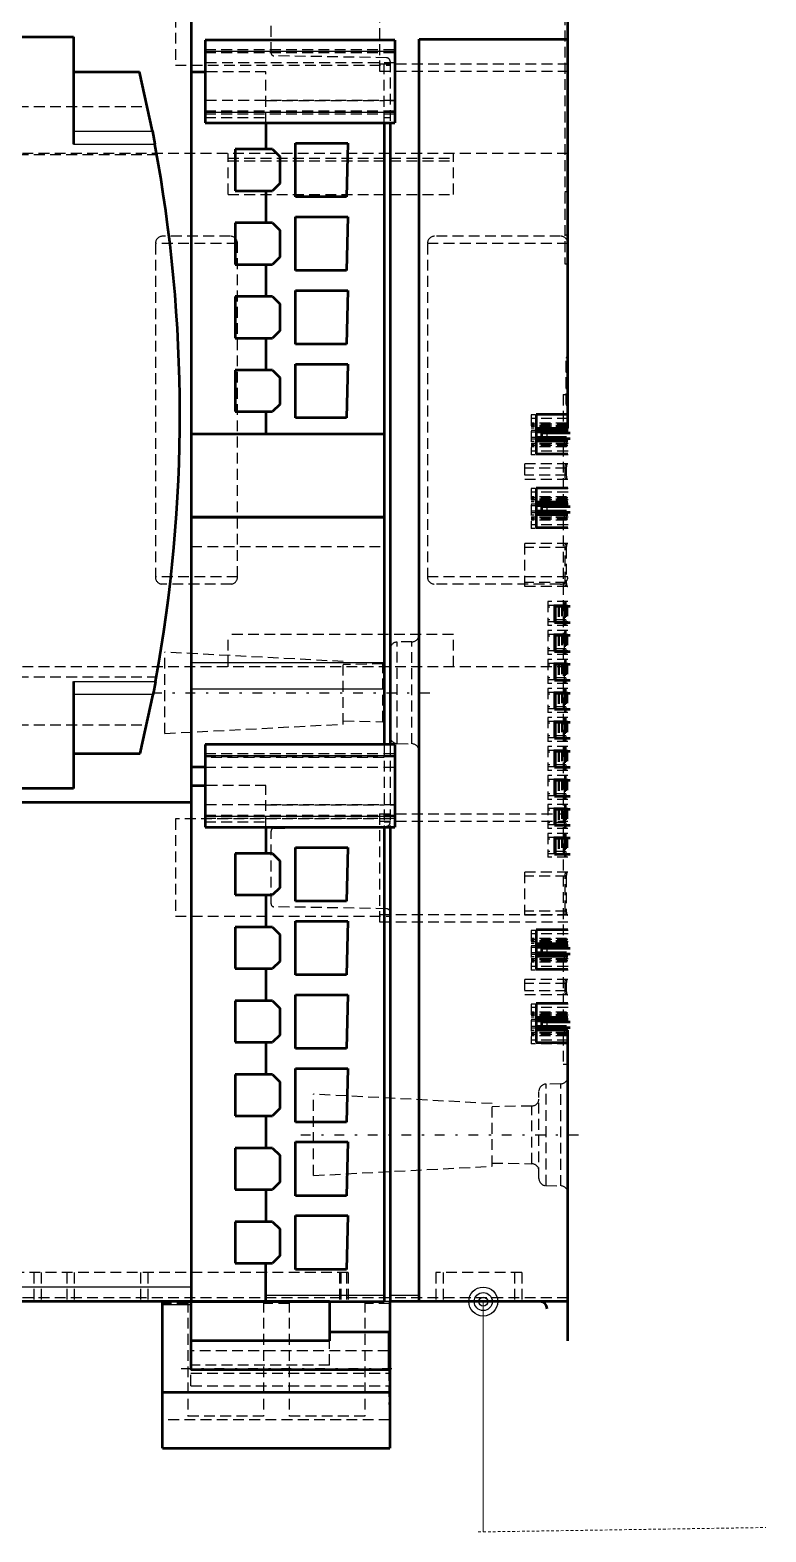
# Model space of a CAD drawing. Extents: x -891 to 6596, y -1 to 298.
# Drawn here: x 1450.4 to 1484.4, y 64.5 to 134 of the extents above; entities that cross this region are included whole.
import ezdxf

# ---------------------------------------------------------------- set-up
doc = ezdxf.new("R2010")
doc.units = 0
doc.header["$MEASUREMENT"] = 0
for name, pattern in [('Center', [1.5, 0.45, -0.5, 0.05, -0.5]), ('DASHED', [0.75, 0.5, -0.25]), ('HIDDEN2', [0.1875, 0.125, -0.0625])]:
    doc.linetypes.add(name, pattern=pattern)
for name, color, linetype, lineweight in [('AM_0', 7, 'Continuous', 50), ('AM_4', 3, 'Continuous', 25), ('AM_7', 7, 'Center', 25), ('AM_9', 6, 'DASHED', 25)]:
    doc.layers.add(name, color=color, linetype=linetype, lineweight=lineweight)
doc.layers.add('RED_2.5mm^2', color=1, linetype='Continuous')
doc.layers.add('SYMS', color=7, linetype='Continuous')

# ---------------------------------------------------------------- blocks, each defined once
blk = doc.blocks.new('WDDOT')
for radius in [0.72, 0.449, 0.223]:
    blk.add_circle((0, 0), radius)

msp = doc.modelspace()

# ---------------------------------------------------------------- linework, layer by layer
at = {"layer": 'AM_0'}
for p, q in [((1475.264, 115.597), (1475.264, 159.497)), ((1457.828, 157.686), (1457.828, 75.206)), ((1410.153, 133.724), (1452.383, 133.724)), ((1452.383, 133.724), (1452.383, 128.76)), ((1467.257, 133.564), (1458.472, 133.564)), ((1458.472, 133.564), (1458.472, 129.741)), ((1467.257, 133.564), (1467.257, 129.741)), ((1468.377, 75.205), (1468.377, 133.624)), ((1468.377, 133.624), (1475.264, 133.624)), ((1452.383, 132.099), (1455.435, 132.099)), ((1456.033, 129.353), (1455.435, 132.099)), ((1457.828, 132.108), (1458.472, 132.108)), ((1456.033, 129.353), (1456.146, 128.76)), ((1458.472, 129.741), (1467.257, 129.741)), ((1461.289, 129.741), (1461.289, 128.52)), ((1466.754, 129.741), (1466.754, 111.513)), ((1467.036, 129.741), (1467.036, 100.978)), ((1462.657, 126.314), (1462.657, 128.802)), ((1462.657, 128.802), (1465.084, 128.802)), ((1465.084, 128.802), (1465.011, 126.314)), ((1461.597, 128.52), (1459.86, 128.52)), ((1459.86, 128.52), (1459.86, 126.602)), ((1461.597, 128.52), (1461.932, 128.185)), ((1461.932, 128.185), (1461.932, 126.938)), ((1459.86, 126.602), (1461.597, 126.602)), ((1461.289, 126.602), (1461.289, 125.114)), ((1461.932, 126.938), (1461.597, 126.602)), ((1465.011, 126.314), (1462.657, 126.314)), ((1461.597, 125.114), (1459.86, 125.114)), ((1459.86, 125.114), (1459.86, 123.196)), ((1461.597, 125.114), (1461.932, 124.778)), ((1462.657, 122.907), (1462.657, 125.395)), ((1462.657, 125.395), (1465.084, 125.395)), ((1465.084, 125.395), (1465.011, 122.907)), ((1461.932, 124.778), (1461.932, 123.531)), ((1459.86, 123.196), (1461.597, 123.196)), ((1461.289, 123.196), (1461.289, 121.707)), ((1461.932, 123.531), (1461.597, 123.196)), ((1465.011, 122.907), (1462.657, 122.907)), ((1461.597, 121.707), (1459.86, 121.707)), ((1459.86, 121.707), (1459.86, 119.789)), ((1461.597, 121.707), (1461.932, 121.372)), ((1462.657, 119.5), (1462.657, 121.988)), ((1462.657, 121.988), (1465.084, 121.988)), ((1465.084, 121.988), (1465.011, 119.5)), ((1461.932, 121.372), (1461.932, 120.124)), ((1459.86, 119.789), (1461.597, 119.789)), ((1461.289, 119.789), (1461.289, 118.3)), ((1461.932, 120.124), (1461.597, 119.789)), ((1465.011, 119.5), (1462.657, 119.5)), ((1461.597, 118.3), (1459.86, 118.3)), ((1459.86, 118.3), (1459.86, 116.382)), ((1461.597, 118.3), (1461.932, 117.965)), ((1462.657, 116.094), (1462.657, 118.582)), ((1462.657, 118.582), (1465.084, 118.582)), ((1465.084, 118.582), (1465.011, 116.094)), ((1461.932, 117.965), (1461.932, 116.717)), ((1459.86, 116.382), (1461.597, 116.382)), ((1461.289, 116.382), (1461.289, 115.363)), ((1461.932, 116.717), (1461.597, 116.382)), ((1465.011, 116.094), (1462.657, 116.094)), ((1473.789, 116.256), (1473.789, 114.435)), ((1475.264, 116.256), (1473.789, 116.256)), ((1457.828, 115.363), (1466.754, 115.363)), ((1475.264, 115.597), (1473.789, 115.597)), ((1475.271, 115.507), (1473.789, 115.507)), ((1475.205, 115.43), (1473.789, 115.43)), ((1474.035, 115.407), (1475.363, 115.407)), ((1474.035, 115.407), (1474.035, 115.139)), ((1475.18, 115.507), (1475.138, 115.597)), ((1475.205, 115.507), (1475.205, 115.43)), ((1475.205, 115.182), (1473.789, 115.182)), ((1475.271, 115.104), (1473.789, 115.104)), ((1475.264, 115.014), (1473.789, 115.014)), ((1474.035, 115.139), (1475.363, 115.139)), ((1475.138, 115.014), (1475.18, 115.104)), ((1475.205, 115.182), (1475.205, 115.104)), ((1473.789, 114.435), (1475.264, 114.435)), ((1473.789, 112.848), (1473.789, 111.029)), ((1475.264, 112.848), (1473.789, 112.848)), ((1475.264, 112.191), (1473.789, 112.191)), ((1475.271, 112.1), (1473.789, 112.1)), ((1475.205, 112.023), (1473.789, 112.023)), ((1474.035, 112), (1475.363, 112)), ((1474.035, 112), (1474.035, 111.732)), ((1475.18, 112.1), (1475.138, 112.191)), ((1475.205, 112.1), (1475.205, 112.023)), ((1457.828, 111.513), (1466.754, 111.513)), ((1457.828, 111.5), (1466.754, 111.5)), ((1466.754, 111.5), (1466.754, 100.978)), ((1475.205, 111.775), (1473.789, 111.775)), ((1475.271, 111.698), (1473.789, 111.698)), ((1475.264, 111.607), (1473.789, 111.607)), ((1474.035, 111.732), (1475.363, 111.732)), ((1475.138, 111.607), (1475.18, 111.698)), ((1475.205, 111.775), (1475.205, 111.698)), ((1473.789, 111.029), (1475.264, 111.029)), ((1474.645, 107.383), (1474.645, 106.632)), ((1474.645, 107.383), (1475.363, 107.383)), ((1474.645, 106.632), (1475.363, 106.632)), ((1474.645, 106.042), (1474.645, 105.291)), ((1474.645, 106.042), (1475.363, 106.042)), ((1474.645, 105.291), (1475.363, 105.291)), ((1474.645, 104.701), (1474.645, 103.95)), ((1474.645, 104.701), (1475.363, 104.701)), ((1452.383, 103.896), (1452.383, 98.94)), ((1456.174, 103.896), (1456.062, 103.304)), ((1474.645, 103.95), (1475.363, 103.95)), ((1455.47, 100.557), (1456.062, 103.304)), ((1474.645, 103.359), (1474.645, 102.608)), ((1474.645, 103.359), (1475.363, 103.359)), ((1474.645, 102.608), (1475.363, 102.608)), ((1474.645, 102.018), (1474.645, 101.267)), ((1474.645, 102.018), (1475.363, 102.018)), ((1467.257, 100.978), (1458.472, 100.978)), ((1458.472, 100.978), (1458.472, 97.155)), ((1467.257, 100.978), (1467.257, 97.155)), ((1474.645, 101.267), (1475.363, 101.267)), ((1452.383, 100.557), (1455.47, 100.557)), ((1474.645, 100.677), (1474.645, 99.926)), ((1474.645, 100.677), (1475.363, 100.677)), ((1458.472, 99.938), (1457.828, 99.938)), ((1474.645, 99.926), (1475.363, 99.926)), ((1452.383, 98.94), (1410.153, 98.94)), ((1457.828, 99.087), (1458.472, 99.087)), ((1474.645, 99.336), (1474.645, 98.585)), ((1474.645, 99.336), (1475.363, 99.336)), ((1409.476, 98.309), (1457.828, 98.309)), ((1474.645, 98.585), (1475.363, 98.585)), ((1474.645, 97.994), (1474.645, 97.243)), ((1474.645, 97.994), (1475.363, 97.994)), ((1458.472, 97.155), (1467.257, 97.155)), ((1461.289, 97.155), (1461.289, 95.935)), ((1466.754, 97.155), (1466.754, 75.206)), ((1467.036, 97.155), (1467.036, 75.205)), ((1474.645, 97.243), (1475.363, 97.243)), ((1474.645, 96.656), (1474.645, 95.905)), ((1474.645, 96.656), (1475.363, 96.656)), ((1461.597, 95.935), (1459.86, 95.935)), ((1459.86, 95.935), (1459.86, 94.017)), ((1461.597, 95.935), (1461.932, 95.599)), ((1462.657, 93.728), (1462.657, 96.216)), ((1462.657, 96.216), (1465.084, 96.216)), ((1465.084, 96.216), (1465.011, 93.728)), ((1474.645, 95.905), (1475.363, 95.905)), ((1461.932, 95.599), (1461.932, 94.352)), ((1459.86, 94.017), (1461.597, 94.017)), ((1461.289, 94.017), (1461.289, 92.528)), ((1461.932, 94.352), (1461.597, 94.017)), ((1465.011, 93.728), (1462.657, 93.728)), ((1461.597, 92.528), (1459.86, 92.528)), ((1459.86, 92.528), (1459.86, 90.61)), ((1461.597, 92.528), (1461.932, 92.192)), ((1462.657, 90.321), (1462.657, 92.809)), ((1462.657, 92.809), (1465.084, 92.809)), ((1465.084, 92.809), (1465.011, 90.321)), ((1461.932, 92.192), (1461.932, 90.945)), ((1473.789, 92.404), (1473.789, 90.591)), ((1475.264, 92.404), (1473.789, 92.404)), ((1475.264, 91.75), (1473.789, 91.75)), ((1475.18, 91.659), (1475.138, 91.75)), ((1475.271, 91.659), (1473.789, 91.659)), ((1475.205, 91.582), (1473.789, 91.582)), ((1475.205, 91.334), (1473.789, 91.334)), ((1475.271, 91.257), (1473.789, 91.257)), ((1475.264, 91.166), (1473.789, 91.166)), ((1474.035, 91.56), (1475.363, 91.56)), ((1474.035, 91.56), (1474.035, 91.291)), ((1474.035, 91.291), (1475.363, 91.291)), ((1475.138, 91.166), (1475.18, 91.257)), ((1475.205, 91.659), (1475.205, 91.582)), ((1475.205, 91.334), (1475.205, 91.257)), ((1459.86, 90.61), (1461.597, 90.61)), ((1461.289, 90.61), (1461.289, 89.121)), ((1461.932, 90.945), (1461.597, 90.61)), ((1473.789, 90.591), (1475.264, 90.591)), ((1465.011, 90.321), (1462.657, 90.321)), ((1461.597, 89.121), (1459.86, 89.121)), ((1459.86, 89.121), (1459.86, 87.203)), ((1461.597, 89.121), (1461.932, 88.786)), ((1462.657, 86.915), (1462.657, 89.403)), ((1462.657, 89.403), (1465.084, 89.403)), ((1465.084, 89.403), (1465.011, 86.915)), ((1473.789, 88.996), (1473.789, 87.185)), ((1475.264, 88.996), (1473.789, 88.996)), ((1461.932, 88.786), (1461.932, 87.538)), ((1475.264, 88.343), (1473.789, 88.343)), ((1475.18, 88.253), (1475.138, 88.343)), ((1475.271, 88.253), (1473.789, 88.253)), ((1475.205, 88.175), (1473.789, 88.175)), ((1475.205, 87.927), (1473.789, 87.927)), ((1475.271, 87.85), (1473.789, 87.85)), ((1475.264, 87.76), (1473.789, 87.76)), ((1474.035, 88.153), (1475.363, 88.153)), ((1474.035, 88.153), (1474.035, 87.885)), ((1474.035, 87.885), (1475.363, 87.885)), ((1475.138, 87.76), (1475.18, 87.85)), ((1475.205, 88.253), (1475.205, 88.175)), ((1475.205, 87.927), (1475.205, 87.85)), ((1475.264, 73.395), (1475.264, 87.76)), ((1459.86, 87.203), (1461.597, 87.203)), ((1461.289, 87.203), (1461.289, 85.714)), ((1461.932, 87.538), (1461.597, 87.203)), ((1465.011, 86.915), (1462.657, 86.915)), ((1473.789, 87.185), (1475.264, 87.185)), ((1461.597, 85.714), (1459.86, 85.714)), ((1459.86, 85.714), (1459.86, 83.796)), ((1461.597, 85.714), (1461.932, 85.379)), ((1462.657, 83.508), (1462.657, 85.996)), ((1462.657, 85.996), (1465.084, 85.996)), ((1465.084, 85.996), (1465.011, 83.508)), ((1461.932, 85.379), (1461.932, 84.132)), ((1461.932, 84.132), (1461.597, 83.796)), ((1459.86, 83.796), (1461.597, 83.796)), ((1461.289, 83.796), (1461.289, 82.307)), ((1465.011, 83.508), (1462.657, 83.508)), ((1459.86, 82.307), (1459.86, 80.389)), ((1461.597, 82.307), (1459.86, 82.307)), ((1461.597, 82.307), (1461.932, 81.972)), ((1462.657, 80.101), (1462.657, 82.589)), ((1462.657, 82.589), (1465.084, 82.589)), ((1465.084, 82.589), (1465.011, 80.101)), ((1461.932, 81.972), (1461.932, 80.725)), ((1461.932, 80.725), (1461.597, 80.389)), ((1459.86, 80.389), (1461.597, 80.389)), ((1461.289, 80.389), (1461.289, 78.901)), ((1465.011, 80.101), (1462.657, 80.101)), ((1459.86, 78.901), (1459.86, 76.983)), ((1461.597, 78.901), (1459.86, 78.901)), ((1461.597, 78.901), (1461.932, 78.565)), ((1461.932, 78.565), (1461.932, 77.318)), ((1462.657, 76.694), (1462.657, 79.182)), ((1462.657, 79.182), (1465.084, 79.182)), ((1465.084, 79.182), (1465.011, 76.694)), ((1461.932, 77.318), (1461.597, 76.983)), ((1459.86, 76.983), (1461.597, 76.983)), ((1461.289, 75.206), (1461.289, 76.983)), ((1465.011, 76.694), (1462.657, 76.694)), ((1464.237, 75.205), (1410.146, 75.205)), ((1456.507, 68.419), (1456.507, 75.205)), ((1457.819, 75.206), (1457.819, 72.04)), ((1457.819, 75.206), (1466.754, 75.206)), ((1464.237, 75.205), (1464.237, 73.394)), ((1467.016, 75.205), (1467.016, 68.419)), ((1475.264, 75.205), (1467.016, 75.205)), ((1466.973, 73.79), (1464.237, 73.79)), ((1466.973, 73.79), (1466.973, 72.04)), ((1464.237, 73.394), (1457.819, 73.394)), ((1467.016, 72.04), (1457.819, 72.04)), ((1467.016, 70.992), (1456.507, 70.992)), ((1456.507, 68.419), (1467.016, 68.419))]:
    msp.add_line(p, q, dxfattribs=at)
for centre, radius, start, end in [((1389.236, 116.255), 68.069, 349.53958, 10.58673), ((1473.97, 74.87), 0.335, 0, 90)]:
    msp.add_arc(centre, radius, start, end, dxfattribs=at)
at = {"layer": 'AM_4'}
for p, q in [((1458.472, 133.061), (1467.257, 133.061)), ((1458.472, 130.244), (1467.257, 130.244)), ((1452.383, 129.353), (1456.033, 129.353)), ((1452.383, 128.76), (1456.146, 128.76)), ((1475.205, 115.506), (1473.789, 115.506)), ((1474.29, 115.407), (1474.29, 115.139)), ((1475.205, 115.105), (1473.789, 115.105)), ((1475.205, 112.099), (1473.789, 112.099)), ((1474.29, 112), (1474.29, 111.732)), ((1475.205, 111.699), (1473.789, 111.699)), ((1474.703, 107.383), (1474.703, 106.632)), ((1474.703, 106.042), (1474.703, 105.291)), ((1457.828, 104.772), (1466.754, 104.772)), ((1474.703, 104.701), (1474.703, 103.95)), ((1452.383, 103.896), (1456.174, 103.896)), ((1457.828, 103.549), (1466.754, 103.549)), ((1452.383, 103.304), (1456.062, 103.304)), ((1474.703, 103.359), (1474.703, 102.608)), ((1474.703, 102.018), (1474.703, 101.267)), ((1458.472, 100.475), (1467.257, 100.475)), ((1474.703, 100.677), (1474.703, 99.926)), ((1474.703, 99.336), (1474.703, 98.585)), ((1474.703, 97.994), (1474.703, 97.243)), ((1458.472, 97.658), (1467.257, 97.658)), ((1474.703, 96.656), (1474.703, 95.905)), ((1475.205, 91.658), (1473.789, 91.658)), ((1475.205, 91.258), (1473.789, 91.258)), ((1474.29, 91.56), (1474.29, 91.291)), ((1475.205, 88.252), (1473.789, 88.252)), ((1475.205, 87.851), (1473.789, 87.851)), ((1474.29, 88.153), (1474.29, 87.885)), ((1457.828, 75.876), (1409.476, 75.876)), ((1461.289, 75.494), (1466.754, 75.494)), ((1467.036, 75.494), (1468.377, 75.494)), ((1457.819, 75.048), (1456.507, 75.048))]:
    msp.add_line(p, q, dxfattribs=at)
at = {"layer": 'AM_7'}
for p, q in [((1475.175, 117.79), (1475.269, 117.79)), ((1456.019, 103.372), (1468.966, 103.372)), ((1462.906, 82.918), (1475.853, 82.918)), ((1457.361, 72.114), (1467.431, 72.114))]:
    msp.add_line(p, q, dxfattribs=at)
at = {"layer": 'AM_9'}
for p, q in [((1475.13, 144.515), (1475.13, 123.222)), ((1457.097, 136.91), (1457.097, 132.417)), ((1466.546, 137.131), (1466.546, 132.142)), ((1461.523, 132.98), (1461.523, 136.347)), ((1458.472, 133.145), (1467.257, 133.145)), ((1458.472, 133.006), (1467.257, 133.006)), ((1466.871, 132.755), (1461.655, 132.846)), ((1457.097, 132.417), (1467.036, 132.417)), ((1467.257, 132.524), (1458.472, 132.524)), ((1461.289, 132.108), (1458.472, 132.108)), ((1461.289, 129.741), (1461.289, 132.108)), ((1466.546, 132.477), (1475.264, 132.477)), ((1466.546, 132.142), (1475.264, 132.142)), ((1466.754, 129.741), (1466.754, 132.524)), ((1467.036, 132.587), (1467.036, 129.741)), ((1467.257, 130.78), (1458.472, 130.78)), ((1461.289, 130.772), (1466.754, 130.772)), ((1467.036, 130.772), (1467.257, 130.772)), ((1424.297, 130.505), (1455.797, 130.505)), ((1458.472, 130.299), (1467.257, 130.299)), ((1458.472, 130.159), (1467.257, 130.159)), ((1458.472, 129.994), (1461.289, 129.994)), ((1466.754, 129.994), (1467.036, 129.994)), ((1475.264, 128.319), (1409.476, 128.319)), ((1424.297, 128.279), (1456.235, 128.279)), ((1459.538, 126.435), (1459.538, 128.319)), ((1459.538, 128.114), (1469.966, 128.114)), ((1459.538, 127.99), (1469.966, 127.99)), ((1469.966, 126.435), (1469.966, 128.319)), ((1475.13, 126.576), (1475.264, 126.576)), ((1459.538, 126.435), (1469.966, 126.435)), ((1459.639, 124.497), (1456.506, 124.497)), ((1474.929, 124.497), (1469.095, 124.497)), ((1475.13, 124.564), (1475.264, 124.564)), ((1459.974, 124.161), (1456.17, 124.161)), ((1456.17, 124.161), (1456.17, 108.73)), ((1459.974, 108.73), (1459.974, 124.161)), ((1475.264, 124.161), (1468.759, 124.161)), ((1468.759, 124.161), (1468.759, 108.737)), ((1475.13, 123.222), (1475.264, 123.222)), ((1475.179, 116.726), (1475.179, 118.855)), ((1475.245, 118.948), (1475.199, 118.902)), ((1475.199, 116.678), (1475.199, 118.902)), ((1475.245, 116.632), (1475.245, 118.948)), ((1475.043, 117.173), (1475.264, 117.173)), ((1475.043, 117.173), (1475.043, 115.801)), ((1473.568, 116.228), (1473.568, 114.384)), ((1475.271, 116.228), (1473.568, 116.228)), ((1475.271, 116.06), (1473.568, 116.06)), ((1475.199, 116.678), (1475.245, 116.632)), ((1475.205, 115.851), (1473.568, 115.851)), ((1475.264, 115.801), (1473.568, 115.801)), ((1475.205, 115.74), (1473.568, 115.74)), ((1475.271, 115.704), (1473.568, 115.704)), ((1475.205, 115.698), (1473.568, 115.698)), ((1475.205, 115.613), (1473.568, 115.613)), ((1473.789, 115.507), (1473.568, 115.507)), ((1473.789, 115.506), (1473.568, 115.506)), ((1473.789, 115.43), (1473.568, 115.43)), ((1475.138, 115.597), (1475.043, 115.801)), ((1475.205, 115.851), (1475.205, 115.507)), ((1473.789, 115.182), (1473.568, 115.182)), ((1473.789, 115.105), (1473.568, 115.105)), ((1473.789, 115.104), (1473.568, 115.104)), ((1475.205, 114.998), (1473.568, 114.998)), ((1475.205, 114.913), (1473.568, 114.913)), ((1475.271, 114.907), (1473.568, 114.907)), ((1475.205, 114.871), (1473.568, 114.871)), ((1475.264, 114.81), (1473.568, 114.81)), ((1475.205, 114.76), (1473.568, 114.76)), ((1475.043, 114.81), (1475.138, 115.014)), ((1475.043, 114.81), (1475.043, 112.394)), ((1475.205, 115.104), (1475.205, 114.76)), ((1475.271, 114.551), (1473.568, 114.551)), ((1475.271, 114.384), (1473.568, 114.384)), ((1473.259, 113.961), (1473.259, 113.25)), ((1475.264, 113.961), (1473.259, 113.961)), ((1475.191, 113.773), (1473.259, 113.773)), ((1475.191, 113.438), (1473.259, 113.438)), ((1475.131, 113.438), (1475.131, 113.773)), ((1475.191, 113.773), (1475.191, 113.438)), ((1475.264, 113.25), (1473.259, 113.25)), ((1473.568, 112.821), (1473.568, 110.977)), ((1475.271, 112.821), (1473.568, 112.821)), ((1475.271, 112.653), (1473.568, 112.653)), ((1475.205, 112.444), (1473.568, 112.444)), ((1475.264, 112.394), (1473.568, 112.394)), ((1475.205, 112.334), (1473.568, 112.334)), ((1475.271, 112.298), (1473.568, 112.298)), ((1475.205, 112.291), (1473.568, 112.291)), ((1475.205, 112.206), (1473.568, 112.206)), ((1473.789, 112.1), (1473.568, 112.1)), ((1473.789, 112.099), (1473.568, 112.099)), ((1473.789, 112.023), (1473.568, 112.023)), ((1475.138, 112.191), (1475.043, 112.394)), ((1475.205, 112.444), (1475.205, 112.1)), ((1473.789, 111.775), (1473.568, 111.775)), ((1473.789, 111.699), (1473.568, 111.699)), ((1473.789, 111.698), (1473.568, 111.698)), ((1475.205, 111.592), (1473.568, 111.592)), ((1475.205, 111.507), (1473.568, 111.507)), ((1475.271, 111.5), (1473.568, 111.5)), ((1475.205, 111.464), (1473.568, 111.464)), ((1475.264, 111.403), (1473.568, 111.403)), ((1475.205, 111.354), (1473.568, 111.354)), ((1475.043, 111.403), (1475.138, 111.607)), ((1475.043, 111.403), (1475.043, 91.954)), ((1475.205, 111.698), (1475.205, 111.354)), ((1475.271, 111.144), (1473.568, 111.144)), ((1475.271, 110.977), (1473.568, 110.977)), ((1457.828, 110.137), (1466.754, 110.137)), ((1473.259, 110.279), (1473.259, 108.288)), ((1475.264, 110.279), (1473.259, 110.279)), ((1475.191, 110.092), (1473.259, 110.092)), ((1475.131, 108.475), (1475.131, 110.092)), ((1475.191, 110.092), (1475.191, 108.475)), ((1459.974, 108.737), (1456.17, 108.737)), ((1475.264, 108.737), (1468.759, 108.737)), ((1475.191, 108.475), (1473.259, 108.475)), ((1459.706, 108.402), (1456.439, 108.402)), ((1474.929, 108.402), (1469.095, 108.402)), ((1475.264, 108.288), (1473.259, 108.288)), ((1475.264, 107.597), (1474.332, 107.597)), ((1474.332, 107.597), (1474.332, 106.49)), ((1475.113, 107.429), (1474.332, 107.429)), ((1474.332, 107.422), (1475.265, 107.422)), ((1475.171, 107.335), (1474.332, 107.335)), ((1474.813, 107.383), (1474.813, 106.632)), ((1474.862, 107.383), (1474.862, 106.632)), ((1474.963, 107.422), (1474.963, 106.671)), ((1474.963, 107.422), (1474.963, 106.671)), ((1475.007, 107.422), (1475.007, 106.671)), ((1475.095, 107.422), (1475.095, 106.671)), ((1475.106, 107.422), (1475.106, 106.671)), ((1475.113, 106.658), (1475.113, 107.429)), ((1475.13, 107.422), (1475.13, 106.671)), ((1475.131, 107.422), (1475.131, 106.671)), ((1475.144, 107.335), (1475.144, 106.752)), ((1475.171, 107.597), (1475.171, 107.335)), ((1475.182, 107.383), (1475.182, 106.632)), ((1475.241, 107.422), (1475.241, 106.671)), ((1475.171, 106.752), (1474.332, 106.752)), ((1474.332, 106.671), (1475.265, 106.671)), ((1475.113, 106.658), (1474.332, 106.658)), ((1475.264, 106.49), (1474.332, 106.49)), ((1475.171, 106.752), (1475.171, 106.49)), ((1459.538, 104.579), (1459.538, 106.068)), ((1469.966, 106.068), (1459.538, 106.068)), ((1468.048, 105.733), (1467.365, 105.721)), ((1467.365, 101.022), (1467.365, 105.721)), ((1468.048, 101.01), (1468.048, 105.733)), ((1469.966, 104.579), (1469.966, 106.068)), ((1475.264, 106.256), (1474.332, 106.256)), ((1474.332, 106.256), (1474.332, 105.149)), ((1475.113, 106.088), (1474.332, 106.088)), ((1474.332, 106.081), (1475.265, 106.081)), ((1475.171, 105.994), (1474.332, 105.994)), ((1474.813, 106.042), (1474.813, 105.291)), ((1474.862, 106.042), (1474.862, 105.291)), ((1474.963, 106.081), (1474.963, 105.33)), ((1474.963, 106.081), (1474.963, 105.33)), ((1475.007, 106.081), (1475.007, 105.33)), ((1475.095, 106.081), (1475.095, 105.33)), ((1475.106, 106.081), (1475.106, 105.33)), ((1475.113, 105.317), (1475.113, 106.088)), ((1475.13, 106.081), (1475.13, 105.33)), ((1475.131, 106.081), (1475.131, 105.33)), ((1475.144, 105.994), (1475.144, 105.411)), ((1475.171, 106.256), (1475.171, 105.994)), ((1475.182, 106.042), (1475.182, 105.291)), ((1475.241, 106.081), (1475.241, 105.33)), ((1456.608, 101.49), (1456.608, 105.253)), ((1464.87, 104.82), (1456.608, 105.253)), ((1475.171, 105.411), (1474.332, 105.411)), ((1474.332, 105.33), (1475.265, 105.33)), ((1475.113, 105.317), (1474.332, 105.317)), ((1475.264, 105.149), (1474.332, 105.149)), ((1475.171, 105.411), (1475.171, 105.149)), ((1475.264, 104.579), (1444.1, 104.579)), ((1464.87, 101.923), (1464.87, 104.82)), ((1466.706, 104.707), (1464.87, 104.675)), ((1466.706, 102.036), (1466.706, 104.707)), ((1475.264, 104.914), (1474.332, 104.914)), ((1474.332, 104.914), (1474.332, 103.808)), ((1475.113, 104.747), (1474.332, 104.747)), ((1474.332, 104.74), (1475.265, 104.74)), ((1475.171, 104.653), (1474.332, 104.653)), ((1474.813, 104.701), (1474.813, 103.95)), ((1474.862, 104.701), (1474.862, 103.95)), ((1474.963, 104.74), (1474.963, 103.989)), ((1474.963, 104.74), (1474.963, 103.989)), ((1475.007, 104.74), (1475.007, 103.989)), ((1475.095, 104.74), (1475.095, 103.989)), ((1475.106, 104.74), (1475.106, 103.989)), ((1475.113, 103.975), (1475.113, 104.747)), ((1475.13, 104.74), (1475.13, 103.989)), ((1475.131, 104.74), (1475.131, 103.989)), ((1475.144, 104.653), (1475.144, 104.069)), ((1475.171, 104.914), (1475.171, 104.653)), ((1475.182, 104.701), (1475.182, 103.95)), ((1475.241, 104.74), (1475.241, 103.989)), ((1424.297, 104.116), (1456.214, 104.116)), ((1475.171, 104.069), (1474.332, 104.069)), ((1474.332, 103.989), (1475.265, 103.989)), ((1475.113, 103.975), (1474.332, 103.975)), ((1475.264, 103.808), (1474.332, 103.808)), ((1475.264, 103.573), (1474.332, 103.573)), ((1474.332, 103.573), (1474.332, 102.466)), ((1475.171, 104.069), (1475.171, 103.808)), ((1475.171, 103.573), (1475.171, 103.311)), ((1475.113, 103.405), (1474.332, 103.405)), ((1474.332, 103.399), (1475.265, 103.399)), ((1475.171, 103.311), (1474.332, 103.311)), ((1474.813, 103.359), (1474.813, 102.608)), ((1474.862, 103.359), (1474.862, 102.608)), ((1474.963, 103.399), (1474.963, 102.648)), ((1474.963, 103.399), (1474.963, 102.648)), ((1475.007, 103.399), (1475.007, 102.648)), ((1475.095, 103.399), (1475.095, 102.648)), ((1475.106, 103.399), (1475.106, 102.648)), ((1475.113, 102.634), (1475.113, 103.405)), ((1475.13, 103.399), (1475.13, 102.648)), ((1475.131, 103.399), (1475.131, 102.648)), ((1475.144, 103.311), (1475.144, 102.728)), ((1475.182, 103.359), (1475.182, 102.608)), ((1475.241, 103.399), (1475.241, 102.648)), ((1475.171, 102.728), (1474.332, 102.728)), ((1474.332, 102.648), (1475.265, 102.648)), ((1475.113, 102.634), (1474.332, 102.634)), ((1475.264, 102.466), (1474.332, 102.466)), ((1474.332, 102.232), (1474.332, 101.125)), ((1475.264, 102.232), (1474.332, 102.232)), ((1475.171, 102.728), (1475.171, 102.466)), ((1475.171, 102.232), (1475.171, 101.97)), ((1424.297, 101.89), (1455.772, 101.89)), ((1456.608, 101.49), (1464.87, 101.923)), ((1464.87, 102.068), (1466.706, 102.036)), ((1475.113, 102.064), (1474.332, 102.064)), ((1474.332, 102.057), (1475.265, 102.057)), ((1475.171, 101.97), (1474.332, 101.97)), ((1474.813, 102.018), (1474.813, 101.267)), ((1474.862, 102.018), (1474.862, 101.267)), ((1474.963, 102.057), (1474.963, 101.306)), ((1474.963, 102.057), (1474.963, 101.306)), ((1475.007, 102.057), (1475.007, 101.306)), ((1475.095, 102.057), (1475.095, 101.306)), ((1475.106, 102.057), (1475.106, 101.306)), ((1475.113, 101.293), (1475.113, 102.064)), ((1475.13, 102.057), (1475.13, 101.306)), ((1475.131, 102.057), (1475.131, 101.306)), ((1475.144, 101.97), (1475.144, 101.387)), ((1475.182, 102.018), (1475.182, 101.267)), ((1475.241, 102.057), (1475.241, 101.306)), ((1466.754, 100.978), (1466.754, 97.155)), ((1467.036, 100.978), (1467.036, 97.155)), ((1467.365, 101.022), (1468.048, 101.01)), ((1475.171, 101.387), (1474.332, 101.387)), ((1474.332, 101.306), (1475.265, 101.306)), ((1475.113, 101.293), (1474.332, 101.293)), ((1475.264, 101.125), (1474.332, 101.125)), ((1475.264, 100.891), (1474.332, 100.891)), ((1474.332, 100.891), (1474.332, 99.784)), ((1475.171, 101.387), (1475.171, 101.125)), ((1475.171, 100.891), (1475.171, 100.629)), ((1458.472, 100.559), (1467.257, 100.559)), ((1458.472, 100.42), (1467.257, 100.42)), ((1466.754, 100.385), (1458.472, 100.385)), ((1466.754, 100.425), (1467.036, 100.425)), ((1475.113, 100.723), (1474.332, 100.723)), ((1474.332, 100.716), (1475.265, 100.716)), ((1475.171, 100.629), (1474.332, 100.629)), ((1474.813, 100.677), (1474.813, 99.926)), ((1474.862, 100.677), (1474.862, 99.926)), ((1474.963, 100.716), (1474.963, 99.965)), ((1474.963, 100.716), (1474.963, 99.965)), ((1475.007, 100.716), (1475.007, 99.965)), ((1475.095, 100.716), (1475.095, 99.965)), ((1475.106, 100.716), (1475.106, 99.965)), ((1475.113, 99.952), (1475.113, 100.723)), ((1475.13, 100.716), (1475.13, 99.965)), ((1475.131, 100.716), (1475.131, 99.965)), ((1475.144, 100.629), (1475.144, 100.046)), ((1475.182, 100.677), (1475.182, 99.926)), ((1475.241, 100.716), (1475.241, 99.965)), ((1458.472, 99.938), (1467.257, 99.938)), ((1475.171, 100.046), (1474.332, 100.046)), ((1474.332, 99.965), (1475.265, 99.965)), ((1475.113, 99.952), (1474.332, 99.952)), ((1475.264, 99.784), (1474.332, 99.784)), ((1474.332, 99.549), (1474.332, 98.443)), ((1475.264, 99.549), (1474.332, 99.549)), ((1475.113, 99.382), (1474.332, 99.382)), ((1475.113, 98.61), (1475.113, 99.382)), ((1475.171, 100.046), (1475.171, 99.784)), ((1475.171, 99.549), (1475.171, 99.288)), ((1461.289, 99.087), (1458.472, 99.087)), ((1461.289, 97.155), (1461.289, 99.087)), ((1474.332, 99.375), (1475.265, 99.375)), ((1475.171, 99.288), (1474.332, 99.288)), ((1475.171, 98.704), (1474.332, 98.704)), ((1474.813, 99.336), (1474.813, 98.585)), ((1474.862, 99.336), (1474.862, 98.585)), ((1474.963, 99.375), (1474.963, 98.624)), ((1474.963, 99.375), (1474.963, 98.624)), ((1475.007, 99.375), (1475.007, 98.624)), ((1475.095, 99.375), (1475.095, 98.624)), ((1475.106, 99.375), (1475.106, 98.624)), ((1475.13, 99.375), (1475.13, 98.624)), ((1475.131, 99.375), (1475.131, 98.624)), ((1475.144, 99.288), (1475.144, 98.704)), ((1475.171, 98.704), (1475.171, 98.443)), ((1475.182, 99.336), (1475.182, 98.585)), ((1475.241, 99.375), (1475.241, 98.624)), ((1452.383, 98.309), (1452.383, 98.302)), ((1452.383, 98.302), (1457.828, 98.302)), ((1467.257, 98.195), (1458.472, 98.195)), ((1461.289, 98.186), (1466.754, 98.186)), ((1467.036, 98.186), (1467.257, 98.186)), ((1474.332, 98.624), (1475.265, 98.624)), ((1475.113, 98.61), (1474.332, 98.61)), ((1475.264, 98.443), (1474.332, 98.443)), ((1474.332, 98.208), (1474.332, 97.101)), ((1475.264, 98.208), (1474.332, 98.208)), ((1475.113, 98.04), (1474.332, 98.04)), ((1474.332, 98.034), (1475.265, 98.034)), ((1474.813, 97.994), (1474.813, 97.243)), ((1474.862, 97.994), (1474.862, 97.243)), ((1474.963, 98.034), (1474.963, 97.283)), ((1474.963, 98.034), (1474.963, 97.283)), ((1475.007, 98.034), (1475.007, 97.283)), ((1475.095, 98.034), (1475.095, 97.283)), ((1475.106, 98.034), (1475.106, 97.283)), ((1475.113, 97.269), (1475.113, 98.04)), ((1475.13, 98.034), (1475.13, 97.283)), ((1475.131, 98.034), (1475.131, 97.283)), ((1475.171, 98.208), (1475.171, 97.946)), ((1475.182, 97.994), (1475.182, 97.243)), ((1475.241, 98.034), (1475.241, 97.283)), ((1457.097, 97.537), (1457.097, 93.044)), ((1467.036, 97.537), (1457.097, 97.537)), ((1458.472, 97.713), (1467.257, 97.713)), ((1458.472, 97.574), (1467.257, 97.574)), ((1458.472, 97.409), (1461.289, 97.409)), ((1466.546, 97.765), (1466.546, 92.776)), ((1466.546, 97.765), (1475.264, 97.765)), ((1466.546, 97.43), (1475.264, 97.43)), ((1466.754, 97.409), (1467.036, 97.409)), ((1475.171, 97.946), (1474.332, 97.946)), ((1475.171, 97.363), (1474.332, 97.363)), ((1475.144, 97.946), (1475.144, 97.363)), ((1475.171, 97.363), (1475.171, 97.101)), ((1461.523, 93.608), (1461.523, 96.974)), ((1461.655, 97.108), (1466.871, 97.199)), ((1474.332, 97.283), (1475.265, 97.283)), ((1475.113, 97.269), (1474.332, 97.269)), ((1475.264, 97.101), (1474.332, 97.101)), ((1475.264, 96.867), (1474.332, 96.867)), ((1474.332, 96.867), (1474.332, 95.76)), ((1475.113, 96.699), (1474.332, 96.699)), ((1474.332, 96.692), (1475.265, 96.692)), ((1475.171, 96.605), (1474.332, 96.605)), ((1474.813, 96.656), (1474.813, 95.905)), ((1474.862, 96.656), (1474.862, 95.905)), ((1474.963, 96.692), (1474.963, 95.941)), ((1474.963, 96.692), (1474.963, 95.941)), ((1475.007, 96.692), (1475.007, 95.941)), ((1475.095, 96.692), (1475.095, 95.941)), ((1475.106, 96.692), (1475.106, 95.941)), ((1475.113, 95.928), (1475.113, 96.699)), ((1475.13, 96.692), (1475.13, 95.941)), ((1475.131, 96.692), (1475.131, 95.941)), ((1475.144, 96.605), (1475.144, 96.022)), ((1475.171, 96.867), (1475.171, 96.605)), ((1475.182, 96.656), (1475.182, 95.905)), ((1475.241, 96.692), (1475.241, 95.941)), ((1475.171, 96.022), (1474.332, 96.022)), ((1474.332, 95.941), (1475.265, 95.941)), ((1475.113, 95.928), (1474.332, 95.928)), ((1475.171, 96.022), (1475.171, 95.76)), ((1475.264, 95.76), (1474.332, 95.76)), ((1473.259, 95.069), (1473.259, 93.078)), ((1475.264, 95.069), (1473.259, 95.069)), ((1475.191, 94.882), (1473.259, 94.882)), ((1475.131, 93.265), (1475.131, 94.882)), ((1475.191, 94.882), (1475.191, 93.265)), ((1466.871, 93.382), (1461.655, 93.473)), ((1475.191, 93.265), (1473.259, 93.265)), ((1457.097, 93.044), (1467.036, 93.044)), ((1466.546, 93.111), (1475.264, 93.111)), ((1466.546, 92.776), (1475.264, 92.776)), ((1475.264, 93.078), (1473.259, 93.078)), ((1475.271, 92.38), (1473.568, 92.38)), ((1473.568, 92.38), (1473.568, 90.536)), ((1475.271, 92.213), (1473.568, 92.213)), ((1475.205, 92.003), (1473.568, 92.003)), ((1475.264, 91.954), (1473.568, 91.954)), ((1475.205, 91.893), (1473.568, 91.893)), ((1475.271, 91.857), (1473.568, 91.857)), ((1475.205, 91.85), (1473.568, 91.85)), ((1475.205, 91.765), (1473.568, 91.765)), ((1475.138, 91.75), (1475.043, 91.954)), ((1475.205, 92.003), (1475.205, 91.659)), ((1473.789, 91.659), (1473.568, 91.659)), ((1473.789, 91.658), (1473.568, 91.658)), ((1473.789, 91.582), (1473.568, 91.582)), ((1473.789, 91.334), (1473.568, 91.334)), ((1473.789, 91.258), (1473.568, 91.258)), ((1473.789, 91.257), (1473.568, 91.257)), ((1475.205, 91.151), (1473.568, 91.151)), ((1475.205, 91.066), (1473.568, 91.066)), ((1475.271, 91.059), (1473.568, 91.059)), ((1475.043, 90.963), (1475.138, 91.166)), ((1475.205, 91.257), (1475.205, 90.913)), ((1475.205, 91.023), (1473.568, 91.023)), ((1475.264, 90.963), (1473.568, 90.963)), ((1475.205, 90.913), (1473.568, 90.913)), ((1475.271, 90.704), (1473.568, 90.704)), ((1475.271, 90.536), (1473.568, 90.536)), ((1475.043, 90.963), (1475.043, 88.547)), ((1475.264, 90.114), (1473.259, 90.114)), ((1473.259, 90.114), (1473.259, 89.403)), ((1475.191, 89.926), (1473.259, 89.926)), ((1475.131, 89.59), (1475.131, 89.926)), ((1475.191, 89.926), (1475.191, 89.59)), ((1475.191, 89.59), (1473.259, 89.59)), ((1475.264, 89.403), (1473.259, 89.403)), ((1475.271, 88.973), (1473.568, 88.973)), ((1473.568, 88.973), (1473.568, 87.129)), ((1475.271, 88.806), (1473.568, 88.806)), ((1475.205, 88.597), (1473.568, 88.597)), ((1475.264, 88.547), (1473.568, 88.547)), ((1475.205, 88.486), (1473.568, 88.486)), ((1475.271, 88.45), (1473.568, 88.45)), ((1475.205, 88.444), (1473.568, 88.444)), ((1475.205, 88.359), (1473.568, 88.359)), ((1475.138, 88.343), (1475.043, 88.547)), ((1475.205, 88.597), (1475.205, 88.253)), ((1473.789, 88.253), (1473.568, 88.253)), ((1473.789, 88.252), (1473.568, 88.252)), ((1473.789, 88.175), (1473.568, 88.175)), ((1473.789, 87.927), (1473.568, 87.927)), ((1473.789, 87.851), (1473.568, 87.851)), ((1473.789, 87.85), (1473.568, 87.85)), ((1475.205, 87.744), (1473.568, 87.744)), ((1475.205, 87.659), (1473.568, 87.659)), ((1475.271, 87.653), (1473.568, 87.653)), ((1475.205, 87.617), (1473.568, 87.617)), ((1475.043, 87.556), (1475.138, 87.76)), ((1475.205, 87.85), (1475.205, 87.506)), ((1475.264, 87.556), (1473.568, 87.556)), ((1475.205, 87.506), (1473.568, 87.506)), ((1475.271, 87.297), (1473.568, 87.297)), ((1475.271, 87.129), (1473.568, 87.129)), ((1475.043, 87.556), (1475.043, 86.19)), ((1475.043, 86.19), (1475.264, 86.19)), ((1463.495, 81.036), (1463.495, 84.799)), ((1471.757, 84.366), (1463.495, 84.799)), ((1473.923, 80.903), (1473.923, 84.932)), ((1474.935, 85.279), (1474.253, 85.267)), ((1474.253, 80.568), (1474.253, 85.267)), ((1474.935, 80.556), (1474.935, 85.279)), ((1471.757, 81.469), (1471.757, 84.366)), ((1473.594, 84.253), (1471.757, 84.221)), ((1473.594, 81.582), (1473.594, 84.253)), ((1463.495, 81.036), (1471.757, 81.469)), ((1471.757, 81.614), (1473.594, 81.582)), ((1474.253, 80.568), (1474.935, 80.556)), ((1465.092, 76.547), (1419.871, 76.547)), ((1450.552, 76.547), (1450.552, 75.205)), ((1450.887, 76.547), (1450.887, 75.205)), ((1452.07, 76.547), (1452.07, 75.205)), ((1452.405, 76.547), (1452.405, 75.205)), ((1455.481, 76.547), (1455.481, 75.205)), ((1455.816, 76.547), (1455.816, 75.205)), ((1464.689, 76.547), (1464.689, 75.205)), ((1464.757, 76.547), (1464.757, 75.205)), ((1465.024, 76.547), (1465.024, 75.205)), ((1465.092, 76.547), (1465.092, 75.205)), ((1473.125, 76.547), (1469.155, 76.547)), ((1469.155, 76.547), (1469.155, 75.205)), ((1469.49, 76.547), (1469.49, 75.205)), ((1472.79, 76.547), (1472.79, 75.205)), ((1473.125, 76.547), (1473.125, 75.205)), ((1475.264, 75.373), (1409.703, 75.373)), ((1457.67, 75.114), (1456.507, 75.114)), ((1457.67, 75.205), (1457.67, 69.899)), ((1461.177, 75.162), (1457.67, 75.162)), ((1461.177, 75.205), (1461.177, 69.899)), ((1462.363, 75.114), (1461.177, 75.114)), ((1462.363, 75.205), (1462.363, 69.899)), ((1465.871, 75.162), (1462.363, 75.162)), ((1467.016, 75.205), (1464.237, 75.205)), ((1465.871, 75.205), (1465.871, 69.899)), ((1467.016, 75.114), (1465.871, 75.114)), ((1464.237, 72.264), (1464.237, 73.394)), ((1466.973, 72.919), (1457.819, 72.919)), ((1464.237, 72.264), (1457.819, 72.264)), ((1457.819, 71.309), (1457.819, 72.04)), ((1457.819, 71.894), (1467.016, 71.894)), ((1466.973, 72.04), (1466.973, 70.437)), ((1457.819, 71.309), (1466.973, 71.309)), ((1466.973, 70.437), (1467.016, 70.437)), ((1467.016, 69.734), (1456.507, 69.734)), ((1461.177, 69.899), (1457.67, 69.899)), ((1465.871, 69.899), (1462.363, 69.899))]:
    msp.add_line(p, q, dxfattribs=at)
for points in [[(1475.131, 113.773), (1475.131, 113.79), (1475.132, 113.806), (1475.133, 113.822), (1475.134, 113.838), (1475.136, 113.853), (1475.138, 113.867), (1475.14, 113.881), (1475.143, 113.894), (1475.146, 113.906), (1475.149, 113.917), (1475.153, 113.927), (1475.156, 113.936), (1475.16, 113.943), (1475.164, 113.95), (1475.168, 113.955), (1475.173, 113.958), (1475.177, 113.96), (1475.182, 113.961)], [(1475.182, 113.25), (1475.177, 113.251), (1475.173, 113.253), (1475.168, 113.257), (1475.164, 113.262), (1475.16, 113.268), (1475.156, 113.275), (1475.153, 113.284), (1475.149, 113.294), (1475.146, 113.305), (1475.143, 113.317), (1475.14, 113.33), (1475.138, 113.344), (1475.136, 113.359), (1475.134, 113.374), (1475.133, 113.389), (1475.132, 113.405), (1475.131, 113.422), (1475.131, 113.438)], [(1475.241, 113.961), (1475.236, 113.96), (1475.232, 113.958), (1475.228, 113.955), (1475.224, 113.95), (1475.22, 113.943), (1475.216, 113.936), (1475.212, 113.927), (1475.208, 113.917), (1475.205, 113.906), (1475.202, 113.894), (1475.2, 113.881), (1475.197, 113.867), (1475.195, 113.853), (1475.194, 113.838), (1475.192, 113.822), (1475.191, 113.806), (1475.191, 113.79), (1475.191, 113.773)], [(1475.191, 113.438), (1475.191, 113.422), (1475.191, 113.405), (1475.192, 113.389), (1475.194, 113.374), (1475.195, 113.359), (1475.197, 113.344), (1475.2, 113.33), (1475.202, 113.317), (1475.205, 113.305), (1475.208, 113.294), (1475.212, 113.284), (1475.216, 113.275), (1475.22, 113.268), (1475.224, 113.262), (1475.228, 113.257), (1475.232, 113.253), (1475.236, 113.251), (1475.241, 113.25)], [(1475.131, 110.092), (1475.131, 110.108), (1475.132, 110.124), (1475.133, 110.14), (1475.134, 110.156), (1475.136, 110.171), (1475.138, 110.185), (1475.14, 110.199), (1475.143, 110.212), (1475.146, 110.224), (1475.149, 110.235), (1475.153, 110.245), (1475.156, 110.254), (1475.16, 110.262), (1475.164, 110.268), (1475.168, 110.273), (1475.173, 110.276), (1475.177, 110.279), (1475.182, 110.279)], [(1475.241, 110.279), (1475.236, 110.279), (1475.232, 110.276), (1475.228, 110.273), (1475.224, 110.268), (1475.22, 110.262), (1475.216, 110.254), (1475.212, 110.245), (1475.208, 110.235), (1475.205, 110.224), (1475.202, 110.212), (1475.2, 110.199), (1475.197, 110.185), (1475.195, 110.171), (1475.194, 110.156), (1475.192, 110.14), (1475.191, 110.124), (1475.191, 110.108), (1475.191, 110.092)], [(1475.182, 108.288), (1475.177, 108.288), (1475.173, 108.29), (1475.168, 108.294), (1475.164, 108.299), (1475.16, 108.305), (1475.156, 108.313), (1475.153, 108.322), (1475.149, 108.331), (1475.146, 108.343), (1475.143, 108.355), (1475.14, 108.368), (1475.138, 108.381), (1475.136, 108.396), (1475.134, 108.411), (1475.133, 108.427), (1475.132, 108.443), (1475.131, 108.459), (1475.131, 108.475)], [(1475.191, 108.475), (1475.191, 108.459), (1475.191, 108.443), (1475.192, 108.427), (1475.194, 108.411), (1475.195, 108.396), (1475.197, 108.381), (1475.2, 108.368), (1475.202, 108.355), (1475.205, 108.343), (1475.208, 108.331), (1475.212, 108.322), (1475.216, 108.313), (1475.22, 108.305), (1475.224, 108.299), (1475.228, 108.294), (1475.232, 108.29), (1475.236, 108.288), (1475.241, 108.288)], [(1475.113, 107.429), (1475.113, 107.444), (1475.114, 107.458), (1475.115, 107.473), (1475.116, 107.486), (1475.117, 107.5), (1475.119, 107.513), (1475.121, 107.525), (1475.124, 107.537), (1475.126, 107.548), (1475.129, 107.558), (1475.132, 107.566), (1475.136, 107.574), (1475.139, 107.581), (1475.143, 107.587), (1475.147, 107.591), (1475.15, 107.594), (1475.154, 107.596), (1475.158, 107.597)], [(1475.158, 106.49), (1475.154, 106.491), (1475.15, 106.493), (1475.147, 106.496), (1475.143, 106.5), (1475.139, 106.506), (1475.136, 106.513), (1475.132, 106.521), (1475.129, 106.529), (1475.126, 106.539), (1475.124, 106.55), (1475.121, 106.562), (1475.119, 106.574), (1475.117, 106.587), (1475.116, 106.601), (1475.115, 106.615), (1475.114, 106.629), (1475.113, 106.643), (1475.113, 106.658)], [(1475.113, 106.088), (1475.113, 106.102), (1475.114, 106.117), (1475.115, 106.131), (1475.116, 106.145), (1475.117, 106.159), (1475.119, 106.172), (1475.121, 106.184), (1475.124, 106.196), (1475.126, 106.206), (1475.129, 106.216), (1475.132, 106.225), (1475.136, 106.233), (1475.139, 106.24), (1475.143, 106.245), (1475.147, 106.25), (1475.15, 106.253), (1475.154, 106.255), (1475.158, 106.256)], [(1475.158, 105.149), (1475.154, 105.15), (1475.15, 105.152), (1475.147, 105.155), (1475.143, 105.159), (1475.139, 105.165), (1475.136, 105.171), (1475.132, 105.179), (1475.129, 105.188), (1475.126, 105.198), (1475.124, 105.209), (1475.121, 105.22), (1475.119, 105.233), (1475.117, 105.246), (1475.116, 105.259), (1475.115, 105.273), (1475.114, 105.288), (1475.113, 105.302), (1475.113, 105.317)], [(1475.113, 104.747), (1475.113, 104.761), (1475.114, 104.776), (1475.115, 104.79), (1475.116, 104.804), (1475.117, 104.817), (1475.119, 104.83), (1475.121, 104.843), (1475.124, 104.854), (1475.126, 104.865), (1475.129, 104.875), (1475.132, 104.884), (1475.136, 104.892), (1475.139, 104.899), (1475.143, 104.904), (1475.147, 104.909), (1475.15, 104.912), (1475.154, 104.914), (1475.158, 104.914)], [(1475.158, 103.808), (1475.154, 103.808), (1475.15, 103.81), (1475.147, 103.813), (1475.143, 103.818), (1475.139, 103.823), (1475.136, 103.83), (1475.132, 103.838), (1475.129, 103.847), (1475.126, 103.857), (1475.124, 103.868), (1475.121, 103.879), (1475.119, 103.892), (1475.117, 103.905), (1475.116, 103.918), (1475.115, 103.932), (1475.114, 103.946), (1475.113, 103.961), (1475.113, 103.975)], [(1475.113, 103.405), (1475.113, 103.42), (1475.114, 103.434), (1475.115, 103.449), (1475.116, 103.463), (1475.117, 103.476), (1475.119, 103.489), (1475.121, 103.502), (1475.124, 103.513), (1475.126, 103.524), (1475.129, 103.534), (1475.132, 103.543), (1475.136, 103.551), (1475.139, 103.557), (1475.143, 103.563), (1475.147, 103.567), (1475.15, 103.57), (1475.154, 103.572), (1475.158, 103.573)], [(1475.158, 102.466), (1475.154, 102.467), (1475.15, 102.469), (1475.147, 102.472), (1475.143, 102.477), (1475.139, 102.482), (1475.136, 102.489), (1475.132, 102.497), (1475.129, 102.506), (1475.126, 102.516), (1475.124, 102.526), (1475.121, 102.538), (1475.119, 102.55), (1475.117, 102.563), (1475.116, 102.577), (1475.115, 102.591), (1475.114, 102.605), (1475.113, 102.62), (1475.113, 102.634)], [(1475.113, 102.064), (1475.113, 102.079), (1475.114, 102.093), (1475.115, 102.108), (1475.116, 102.121), (1475.117, 102.135), (1475.119, 102.148), (1475.121, 102.16), (1475.124, 102.172), (1475.126, 102.183), (1475.129, 102.193), (1475.132, 102.201), (1475.136, 102.209), (1475.139, 102.216), (1475.143, 102.222), (1475.147, 102.226), (1475.15, 102.229), (1475.154, 102.231), (1475.158, 102.232)], [(1475.158, 101.125), (1475.154, 101.126), (1475.15, 101.128), (1475.147, 101.131), (1475.143, 101.135), (1475.139, 101.141), (1475.136, 101.148), (1475.132, 101.156), (1475.129, 101.164), (1475.126, 101.174), (1475.124, 101.185), (1475.121, 101.197), (1475.119, 101.209), (1475.117, 101.222), (1475.116, 101.236), (1475.115, 101.25), (1475.114, 101.264), (1475.113, 101.278), (1475.113, 101.293)], [(1475.113, 100.723), (1475.113, 100.737), (1475.114, 100.752), (1475.115, 100.766), (1475.116, 100.78), (1475.117, 100.794), (1475.119, 100.807), (1475.121, 100.819), (1475.124, 100.831), (1475.126, 100.841), (1475.129, 100.851), (1475.132, 100.86), (1475.136, 100.868), (1475.139, 100.875), (1475.143, 100.88), (1475.147, 100.885), (1475.15, 100.888), (1475.154, 100.89), (1475.158, 100.891)], [(1475.158, 99.784), (1475.154, 99.785), (1475.15, 99.787), (1475.147, 99.79), (1475.143, 99.794), (1475.139, 99.8), (1475.136, 99.806), (1475.132, 99.814), (1475.129, 99.823), (1475.126, 99.833), (1475.124, 99.844), (1475.121, 99.855), (1475.119, 99.868), (1475.117, 99.881), (1475.116, 99.894), (1475.115, 99.908), (1475.114, 99.923), (1475.113, 99.937), (1475.113, 99.952)], [(1475.113, 99.382), (1475.113, 99.396), (1475.114, 99.411), (1475.115, 99.425), (1475.116, 99.439), (1475.117, 99.452), (1475.119, 99.465), (1475.121, 99.478), (1475.124, 99.489), (1475.126, 99.5), (1475.129, 99.51), (1475.132, 99.519), (1475.136, 99.527), (1475.139, 99.534), (1475.143, 99.539), (1475.147, 99.544), (1475.15, 99.547), (1475.154, 99.549), (1475.158, 99.549)], [(1475.158, 98.443), (1475.154, 98.443), (1475.15, 98.445), (1475.147, 98.448), (1475.143, 98.453), (1475.139, 98.458), (1475.136, 98.465), (1475.132, 98.473), (1475.129, 98.482), (1475.126, 98.492), (1475.124, 98.503), (1475.121, 98.514), (1475.119, 98.527), (1475.117, 98.54), (1475.116, 98.553), (1475.115, 98.567), (1475.114, 98.581), (1475.113, 98.596), (1475.113, 98.61)], [(1475.113, 98.04), (1475.113, 98.055), (1475.114, 98.069), (1475.115, 98.084), (1475.116, 98.098), (1475.117, 98.111), (1475.119, 98.124), (1475.121, 98.137), (1475.124, 98.148), (1475.126, 98.159), (1475.129, 98.169), (1475.132, 98.178), (1475.136, 98.186), (1475.139, 98.192), (1475.143, 98.198), (1475.147, 98.202), (1475.15, 98.205), (1475.154, 98.207), (1475.158, 98.208)], [(1475.158, 97.101), (1475.154, 97.102), (1475.15, 97.104), (1475.147, 97.107), (1475.143, 97.112), (1475.139, 97.117), (1475.136, 97.124), (1475.132, 97.132), (1475.129, 97.141), (1475.126, 97.151), (1475.124, 97.161), (1475.121, 97.173), (1475.119, 97.185), (1475.117, 97.198), (1475.116, 97.212), (1475.115, 97.226), (1475.114, 97.24), (1475.113, 97.255), (1475.113, 97.269)], [(1475.113, 96.699), (1475.113, 96.714), (1475.114, 96.728), (1475.115, 96.742), (1475.116, 96.756), (1475.117, 96.77), (1475.119, 96.783), (1475.121, 96.795), (1475.124, 96.807), (1475.126, 96.818), (1475.129, 96.828), (1475.132, 96.836), (1475.136, 96.844), (1475.139, 96.851), (1475.143, 96.857), (1475.147, 96.861), (1475.15, 96.864), (1475.154, 96.866), (1475.158, 96.867)], [(1475.158, 95.76), (1475.154, 95.761), (1475.15, 95.763), (1475.147, 95.766), (1475.143, 95.77), (1475.139, 95.776), (1475.136, 95.783), (1475.132, 95.791), (1475.129, 95.799), (1475.126, 95.809), (1475.124, 95.82), (1475.121, 95.832), (1475.119, 95.844), (1475.117, 95.857), (1475.116, 95.871), (1475.115, 95.884), (1475.114, 95.899), (1475.113, 95.913), (1475.113, 95.928)], [(1475.131, 94.882), (1475.131, 94.898), (1475.132, 94.914), (1475.133, 94.93), (1475.134, 94.946), (1475.136, 94.961), (1475.138, 94.976), (1475.14, 94.989), (1475.143, 95.002), (1475.146, 95.014), (1475.149, 95.026), (1475.153, 95.036), (1475.156, 95.044), (1475.16, 95.052), (1475.164, 95.058), (1475.168, 95.063), (1475.173, 95.067), (1475.177, 95.069), (1475.182, 95.069)], [(1475.241, 95.069), (1475.236, 95.069), (1475.232, 95.067), (1475.228, 95.063), (1475.224, 95.058), (1475.22, 95.052), (1475.216, 95.044), (1475.212, 95.036), (1475.208, 95.026), (1475.205, 95.014), (1475.202, 95.002), (1475.2, 94.989), (1475.197, 94.976), (1475.195, 94.961), (1475.194, 94.946), (1475.192, 94.93), (1475.191, 94.914), (1475.191, 94.898), (1475.191, 94.882)], [(1475.182, 93.078), (1475.177, 93.078), (1475.173, 93.081), (1475.168, 93.084), (1475.164, 93.089), (1475.16, 93.095), (1475.156, 93.103), (1475.153, 93.112), (1475.149, 93.122), (1475.146, 93.133), (1475.143, 93.145), (1475.14, 93.158), (1475.138, 93.172), (1475.136, 93.186), (1475.134, 93.201), (1475.133, 93.217), (1475.132, 93.233), (1475.131, 93.249), (1475.131, 93.265)], [(1475.191, 93.265), (1475.191, 93.249), (1475.191, 93.233), (1475.192, 93.217), (1475.194, 93.201), (1475.195, 93.186), (1475.197, 93.172), (1475.2, 93.158), (1475.202, 93.145), (1475.205, 93.133), (1475.208, 93.122), (1475.212, 93.112), (1475.216, 93.103), (1475.22, 93.095), (1475.224, 93.089), (1475.228, 93.084), (1475.232, 93.081), (1475.236, 93.078), (1475.241, 93.078)], [(1475.131, 89.926), (1475.131, 89.942), (1475.132, 89.958), (1475.133, 89.974), (1475.134, 89.99), (1475.136, 90.005), (1475.138, 90.02), (1475.14, 90.033), (1475.143, 90.046), (1475.146, 90.059), (1475.149, 90.07), (1475.153, 90.08), (1475.156, 90.088), (1475.16, 90.096), (1475.164, 90.102), (1475.168, 90.107), (1475.173, 90.111), (1475.177, 90.113), (1475.182, 90.114)], [(1475.241, 90.114), (1475.236, 90.113), (1475.232, 90.111), (1475.228, 90.107), (1475.224, 90.102), (1475.22, 90.096), (1475.216, 90.088), (1475.212, 90.08), (1475.208, 90.07), (1475.205, 90.059), (1475.202, 90.046), (1475.2, 90.033), (1475.197, 90.02), (1475.195, 90.005), (1475.194, 89.99), (1475.192, 89.974), (1475.191, 89.958), (1475.191, 89.942), (1475.191, 89.926)], [(1475.182, 89.403), (1475.177, 89.403), (1475.173, 89.406), (1475.168, 89.409), (1475.164, 89.414), (1475.16, 89.42), (1475.156, 89.428), (1475.153, 89.437), (1475.149, 89.447), (1475.146, 89.458), (1475.143, 89.47), (1475.14, 89.483), (1475.138, 89.497), (1475.136, 89.511), (1475.134, 89.526), (1475.133, 89.542), (1475.132, 89.558), (1475.131, 89.574), (1475.131, 89.59)], [(1475.191, 89.59), (1475.191, 89.574), (1475.191, 89.558), (1475.192, 89.542), (1475.194, 89.526), (1475.195, 89.511), (1475.197, 89.497), (1475.2, 89.483), (1475.202, 89.47), (1475.205, 89.458), (1475.208, 89.447), (1475.212, 89.437), (1475.216, 89.428), (1475.22, 89.42), (1475.224, 89.414), (1475.228, 89.409), (1475.232, 89.406), (1475.236, 89.403), (1475.241, 89.403)]]:
    msp.add_lwpolyline(points, dxfattribs=at)
for centre, radius, start, end in [((1461.657, 132.98), 0.134, 180, 269), ((1466.868, 132.587), 0.168, 360, 89), ((1456.506, 124.161), 0.335, 90, 180), ((1459.639, 124.161), 0.335, 0, 90), ((1469.095, 124.161), 0.335, 90, 180), ((1474.929, 124.161), 0.335, 0, 90), ((1475.246, 118.855), 0.0671, 135, 180), ((1475.197, 118.996), 0.0671, 315, 360), ((1475.246, 116.726), 0.0671, 180, 225), ((1475.197, 116.585), 0.0671, 0, 45), ((1456.506, 108.73), 0.335, 180, 258.52166), ((1459.639, 108.73), 0.335, 281.47834, 360), ((1469.095, 108.737), 0.335, 180, 270), ((1474.929, 108.737), 0.335, 270, 360), ((1467.371, 105.386), 0.335, 91, 180), ((1468.042, 106.069), 0.335, 271, 0), ((1466.701, 105.043), 0.335, 271, 279.2069), ((1466.701, 101.701), 0.335, 80.7931, 89), ((1467.371, 101.357), 0.335, 180, 269), ((1468.042, 100.675), 0.335, 0, 89), ((1466.868, 97.367), 0.168, 271, 0), ((1461.657, 96.974), 0.134, 91, 180), ((1461.657, 93.608), 0.134, 180, 269), ((1466.868, 93.215), 0.168, 360, 89), ((1474.929, 85.615), 0.335, 271, 0), ((1474.259, 84.932), 0.335, 91, 180), ((1473.588, 84.588), 0.335, 271, 0), ((1473.588, 81.247), 0.335, 0, 89), ((1474.259, 80.903), 0.335, 180, 269), ((1474.929, 80.221), 0.335, 0, 89)]:
    msp.add_arc(centre, radius, start, end, dxfattribs=at)
at = {"layer": 'RED_2.5mm^2', "color": 146, "lineweight": 18, "true_color": 0x105689}
msp.add_line((1471.346, 75.205), (1471.27, 75.205), dxfattribs=at)
at = {"layer": 'RED_2.5mm^2', "color": 114, "lineweight": 18, "true_color": 0x139b48}
msp.add_line((1471.346, 64.544), (1471.346, 75.205), dxfattribs=at)
at = {"layer": 'RED_2.5mm^2', "color": 114, "linetype": 'HIDDEN2', "lineweight": 18, "true_color": 0x139b48}
msp.add_line((1471.117, 64.544), (1484.432, 64.75), dxfattribs=at)

# ---------------------------------------------------------------- block references
at = {"layer": 'SYMS', "color": 146, "lineweight": 18, "true_color": 0x105689, "xscale": 0.9303322294641613, "yscale": 0.9303322294641613, "zscale": 0.9303322294641613}
msp.add_blockref('WDDOT', (1471.346, 75.205), dxfattribs=at)
msp.add_blockref('WDDOT', (1471.346, 75.205), dxfattribs=at)
msp.add_blockref('WDDOT', (1471.346, 75.205), dxfattribs=at)
msp.add_blockref('WDDOT', (1471.346, 75.205), dxfattribs=at)

doc.saveas('drawing.dxf')
